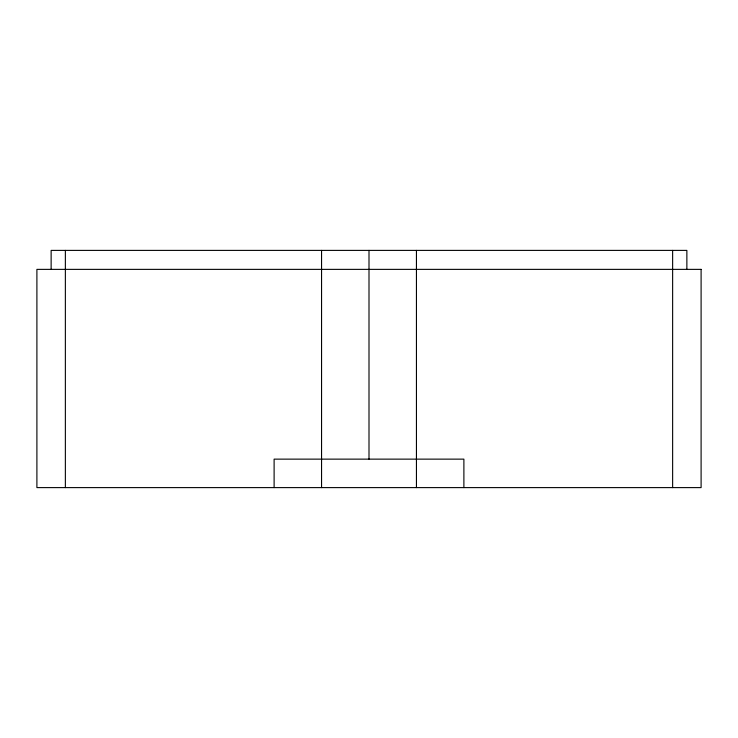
<?xml version="1.0" encoding="UTF-8"?>
<svg xmlns="http://www.w3.org/2000/svg" width="738" height="738" viewBox="0 0 738 738"><rect width="100%" height="100%" fill="white"/><g stroke="black" fill="none" stroke-linecap="round" stroke-linejoin="round"><path stroke-width="1.11" d="M686.866 269.37L686.866 250.394L51.134 250.394L51.134 269.37M672.632 250.394L672.632 487.606M463.888 487.606L463.888 459.137L274.112 459.137L274.112 487.606M416.444 250.394L416.444 487.606M369 250.394L369 459.137M321.556 250.394L321.556 487.606M65.368 250.394L65.368 487.606M701.1 269.37L36.9 269.37L36.9 487.606L701.1 487.606L701.1 269.37"/></g></svg>
